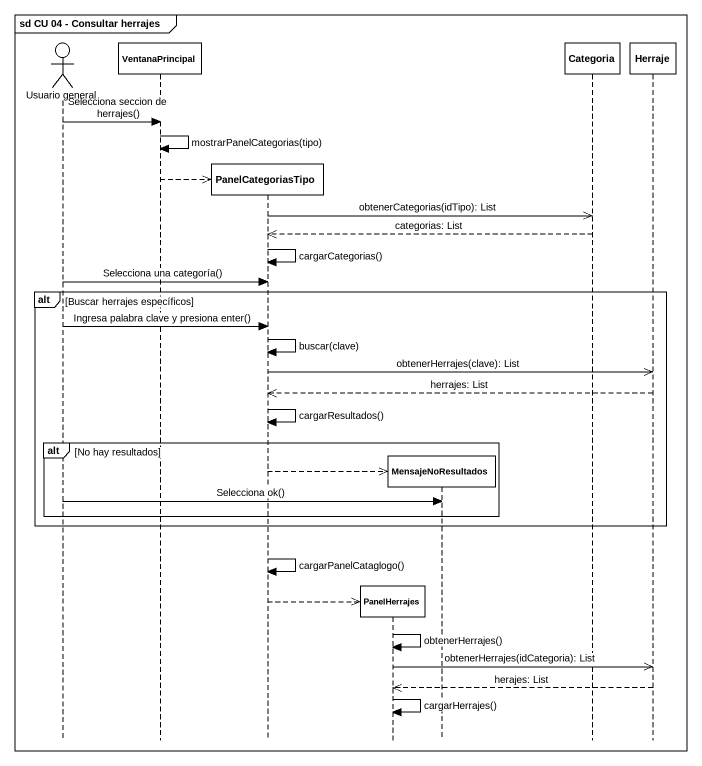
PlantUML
@startuml
mainframe sd CU 04 - Consultar herrajes
hide footbox
actor "Usuario general" as Usuario_general
participant VentanaPrincipal
participant PanelCategoriasTipo
participant PanelHerrajes
participant MensajeNoResultados
participant Categoria
participant Herraje

Usuario_general -> VentanaPrincipal : Selecciona seccion de herrajes()
VentanaPrincipal -> VentanaPrincipal : mostrarPanelCategorias(tipo)
VentanaPrincipal -->> PanelCategoriasTipo **
PanelCategoriasTipo ->> Categoria : obtenerCategorias(idTipo): List
Categoria -->> PanelCategoriasTipo : categorias: List
PanelCategoriasTipo -> PanelCategoriasTipo : cargarCategorias()
Usuario_general -> PanelCategoriasTipo : Selecciona una categoría()
alt Buscar herrajes específicos
  Usuario_general -> PanelCategoriasTipo : Ingresa palabra clave y presiona enter()
  PanelCategoriasTipo -> PanelCategoriasTipo : buscar(clave)
  PanelCategoriasTipo ->> Herraje : obtenerHerrajes(clave): List
  Herraje -->> PanelCategoriasTipo : herrajes: List
  PanelCategoriasTipo -> PanelCategoriasTipo : cargarResultados()
  alt No hay resultados
    PanelCategoriasTipo -->> MensajeNoResultados **
    Usuario_general -> MensajeNoResultados : Selecciona ok()
  end
end
PanelCategoriasTipo -> PanelCategoriasTipo : cargarPanelCataglogo()
PanelCategoriasTipo -->> PanelHerrajes **
PanelHerrajes -> PanelHerrajes : obtenerHerrajes()
PanelHerrajes ->> Herraje : obtenerHerrajes(idCategoria): List
Herraje -->> PanelHerrajes : herajes: List
PanelHerrajes -> PanelHerrajes : cargarHerrajes()
@enduml
